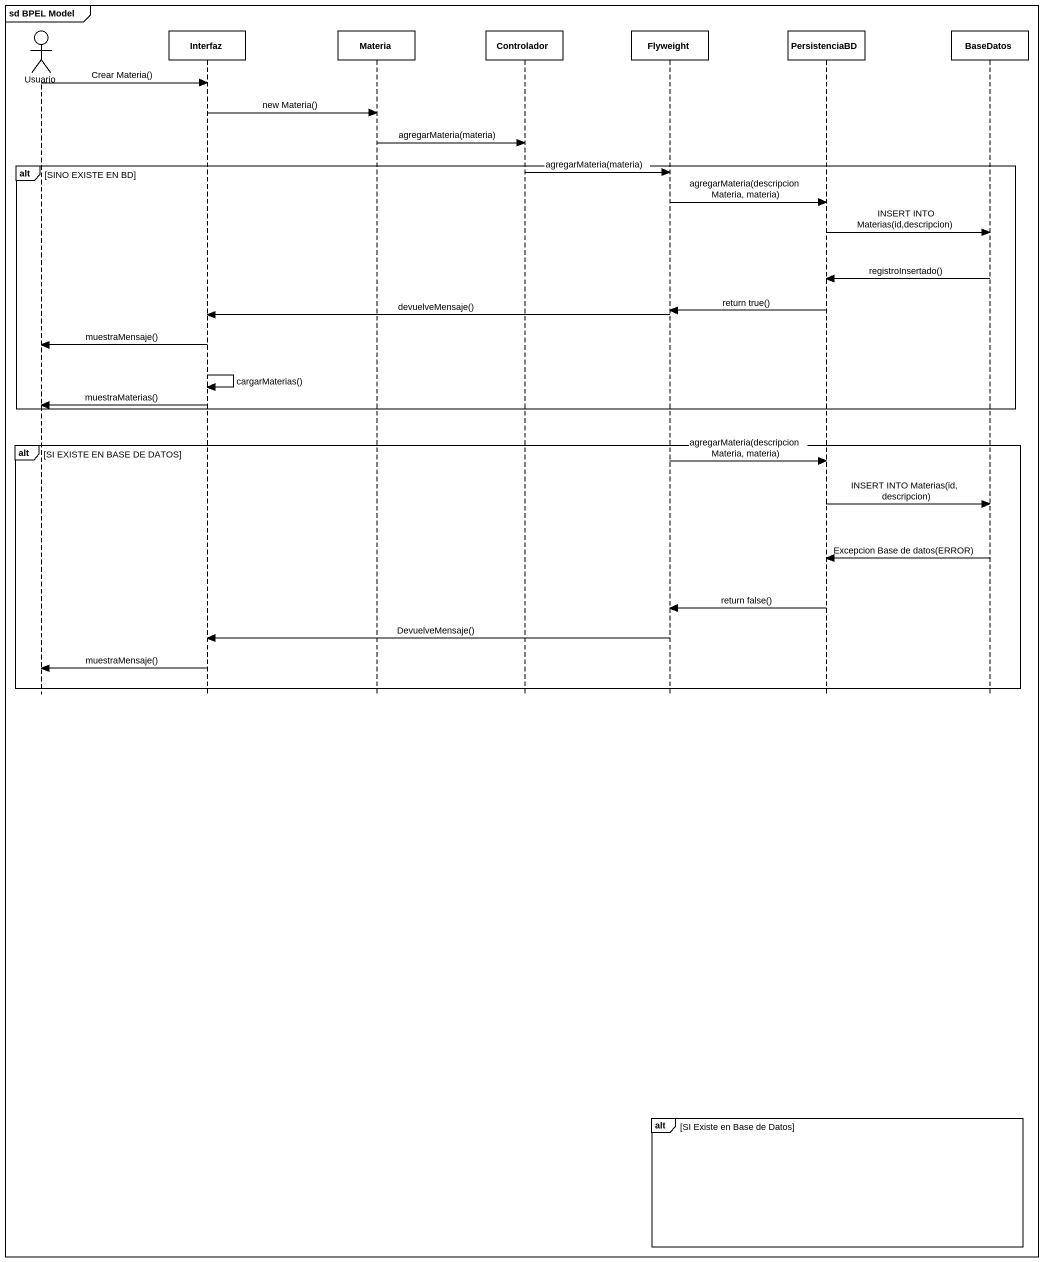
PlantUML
@startuml
mainframe sd BPEL Model
hide footbox
actor Usuario
participant Interfaz
participant Materia
participant Controlador
participant Flyweight
participant PersistenciaBD
participant BaseDatos

Usuario -> Interfaz : Crear Materia()
Interfaz -> Materia : new Materia()
Materia -> Controlador : agregarMateria(materia)
alt SINO EXISTE EN BD
  Controlador -> Flyweight : agregarMateria(materia)
  Flyweight -> PersistenciaBD : agregarMateria(descripcionMateria, materia)
  PersistenciaBD -> BaseDatos : INSERT INTO Materias(id,descripcion)
  BaseDatos -> PersistenciaBD : registroInsertado()
  PersistenciaBD -> Flyweight : return true()
  Flyweight -> Interfaz : devuelveMensaje()
  Interfaz -> Usuario : muestraMensaje()
  Interfaz -> Interfaz : cargarMaterias()
  Interfaz -> Usuario : muestraMaterias()
end
alt SI EXISTE EN BASE DE DATOS
  Flyweight -> PersistenciaBD : agregarMateria(descripcionMateria, materia)
  PersistenciaBD -> BaseDatos : INSERT INTO Materias(id, descripcion)
  BaseDatos -> PersistenciaBD : Excepcion Base de datos(ERROR)
  PersistenciaBD -> Flyweight : return false()
  Flyweight -> Interfaz : DevuelveMensaje()
  Interfaz -> Usuario : muestraMensaje()
end
alt SI Existe en Base de Datos
end
@enduml
